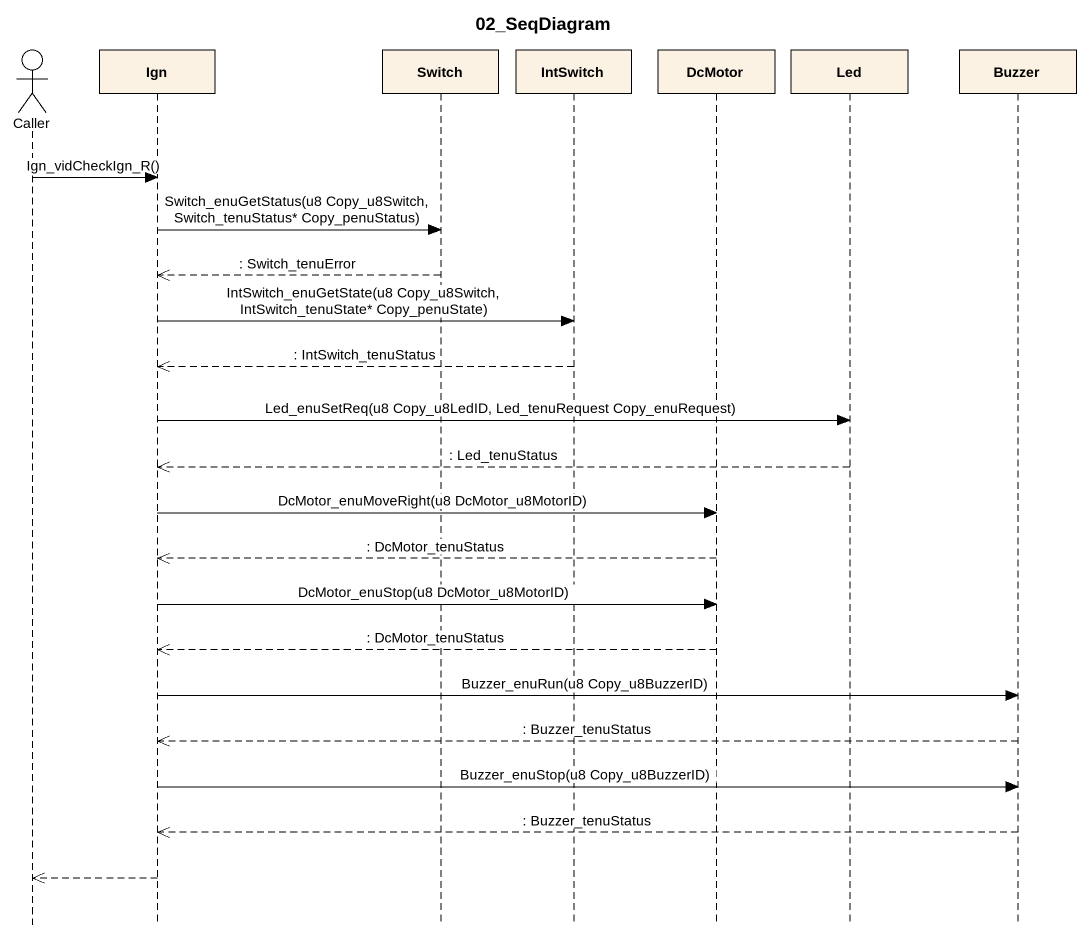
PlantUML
@startuml
title 02_SeqDiagram
hide footbox
actor Caller
participant Ign
participant Switch
participant IntSwitch
participant DcMotor
participant Led
participant Buzzer

Caller -> Ign : Ign_vidCheckIgn_R()
Ign -> Switch : Switch_enuGetStatus(u8 Copy_u8Switch, Switch_tenuStatus* Copy_penuStatus)
Switch -->> Ign : : Switch_tenuError
Ign -> IntSwitch : IntSwitch_enuGetState(u8 Copy_u8Switch, IntSwitch_tenuState* Copy_penuState)
IntSwitch -->> Ign : : IntSwitch_tenuStatus
Ign -> Led : Led_enuSetReq(u8 Copy_u8LedID, Led_tenuRequest Copy_enuRequest)
Led -->> Ign : : Led_tenuStatus
Ign -> DcMotor : DcMotor_enuMoveRight(u8 DcMotor_u8MotorID)
DcMotor -->> Ign : : DcMotor_tenuStatus
Ign -> DcMotor : DcMotor_enuStop(u8 DcMotor_u8MotorID)
DcMotor -->> Ign : : DcMotor_tenuStatus
Ign -> Buzzer : Buzzer_enuRun(u8 Copy_u8BuzzerID)
Buzzer -->> Ign : : Buzzer_tenuStatus
Ign -> Buzzer : Buzzer_enuStop(u8 Copy_u8BuzzerID)
Buzzer -->> Ign : : Buzzer_tenuStatus
Ign -->> Caller
@enduml
